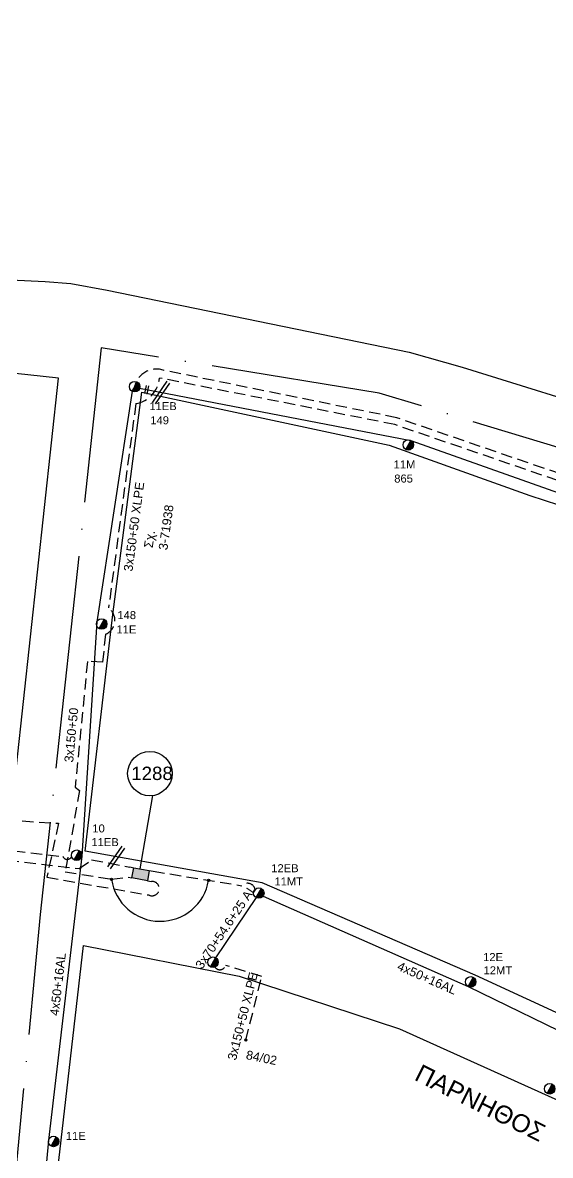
# Model space of a CAD drawing. Header units: millimetres. Extents: x -2591 to -1162, y 241 to 765.
# Drawn here: x -2421 to -2361.7, y 319.9 to 447.3 of the extents above; entities that cross this region are included whole.
import ezdxf
from ezdxf.enums import TextEntityAlignment as Align

# ---------------------------------------------------------------- set-up
doc = ezdxf.new("R2010")
doc.units = ezdxf.units.MM
doc.linetypes.add('ACAD_ISO04W100', pattern=[30, 24, -3, 0, -3])
doc.linetypes.add('DASHED', pattern=[19.05, 12.7, -6.35])
for name, color, linetype in [('3x150+50', 7, 'Continuous'), ('3x150+50 XLPE', 7, 'SYN_LINE'), ('4x16', 7, 'Continuous'), ('4x50+16AL', 7, 'Continuous'), ('Link Box 4 Διευθύνσεων', 7, 'Continuous'), ('TEXT ΚΑΛΩΔΙΩΝ', 7, 'Continuous'), ('Άγνωστα', 7, 'Continuous'), ('ΑΓΝΩΣΤΟ ΕΝΑΕΡΙΟ ΚΑΛΩΔΙΟ', 7, 'Continuous'), ('ΑΓΝΩΣΤΟ ΥΠΟΓΕΙΟ ΚΑΛΩΔΙΟ', 7, 'DASHED'), ('Μηχανική τομή', 7, 'Continuous'), ('Στύλος ΦΜ', 7, 'Continuous'), ('Στύλος ΦΜ @ 1', 7, 'Continuous'), ('Συνδέσεις', 7, 'Continuous'), ('Συνεστραμμένα ΧΤ   3x70+54.6+25 AL', 7, 'SYN_LINE'), ('Τομή', 7, 'Continuous'), ('ΥΠΟΒΑΘΡΟ ΔΕΗ', 7, 'Continuous'), ('Υπόβαθρο ΔΕΗ', 7, 'Continuous'), ('Υπόγεια Καλώδια Δικτύου ΧΤ   .15', 7, 'DASHED')]:
    doc.layers.add(name, color=color, linetype=linetype)
doc.styles.add('arial', font='arial.ttf')
doc.styles.get("Standard").update_dxf_attribs({"font": 'arial.ttf'})
doc.linetypes.add('SYN_LINE', pattern='A,0.5,-0.0001,["/\\/\\/\\/",Standard,S=0.1,R=0,X=0,Y=-0.05],-0.25', length=0.7501)

# ---------------------------------------------------------------- blocks, each defined once
blk = doc.blocks.new('ΥΠΑΡΧΩΝ ΤΣΙΜΕΝΤΕΝΙΟΣ ΣΤΥΛΟΣ')
at = {"layer": 'Στύλος ΦΜ'}
blk.add_hatch(color=256, dxfattribs=at).paths.add_polyline_path([(-1.29, -2.28, 0.574793), (2.62, 0, 0.268822), (1.3, 2.27)])
blk.add_line((-1.29, -2.28), (1.3, 2.27), dxfattribs=at)
blk.add_circle((0, 0), 2.62, dxfattribs=at)
at = {"layer": 'Στύλος ΦΜ', "flags": 4}
for tag, p in [('ΑΡΙΘΜΟΣ', (-4.68, 8.05)), ('ΤΥΠΟΣ', (-4.91, 3.03))]:
    blk.add_attdef(tag, p, '', height=4, dxfattribs=at)
blk = doc.blocks.new('LINK BOX 4 ΑΝΑΧΩΡΗΣΕΩΝ')
at = {"layer": 'Link Box 4 Διευθύνσεων', "ltscale": 40}
blk.add_hatch(color=256, dxfattribs=at).paths.add_polyline_path([(-3.54, 0), (-3.54, -4.67), (3.54, -4.67), (3.54, 0)])
for p, q in [((-3.54, 0), (-5.33, 0)), ((5.33, 0), (3.54, 0)), ((-3.54, -4.67), (-5.33, -4.67)), ((5.33, -4.67), (3.54, -4.67))]:
    blk.add_line(p, q, dxfattribs=at)
blk.add_lwpolyline([(-3.54, -4.67), (-3.54, 0), (3.54, 0), (3.54, -4.67)], close=True, dxfattribs=at)
blk = doc.blocks.new('ΤΟΜΗ')
at = {"layer": 'Τομή', "ltscale": 40}
for p, q in [((-0.03, -1.92), (-11.4, -1.92)), ((-0.03, -3.42), (-11.4, -3.42))]:
    blk.add_line(p, q, dxfattribs=at)
blk = doc.blocks.new('_ΣΥΝΔΕΣΗ')
at = {"layer": 'Συνδέσεις', "linetype": 'SYN_LINE', "ltscale": 40}
blk.add_hatch(color=256, dxfattribs=at).paths.add_polyline_path([(0.5, -0.01, 1), (-0.5, -0.01, 1)])
at = {"layer": 'Συνδέσεις'}
blk.add_circle((0, -0.01), 0.5, dxfattribs=at)
blk = doc.blocks.new('ΜΗΧΑΝΙΚΗ ΤΟΜΗ')
at = {"layer": 'Μηχανική τομή', "ltscale": 40}
for p, q in [((0, 0.76), (-3.79, 0.76)), ((0, -0.34), (-3.79, -0.34))]:
    blk.add_line(p, q, dxfattribs=at)

msp = doc.modelspace()

# ---------------------------------------------------------------- linework, layer by layer
at = {"layer": '3x150+50', "color": 133, "linetype": 'DASHED', "lineweight": -3, "ltscale": 0.1}
for points in [[(-2413.702, 375.477), (-2415.075, 361.358)], [(-2415.075, 361.358), (-2414.581, 360.976), (-2416.203, 351.823), (-2410.993, 350.978), (-2409.134, 351.21)]]:
    msp.add_lwpolyline(points, dxfattribs=at)
at = {"layer": '3x150+50 XLPE', "color": 5, "linetype": 'DASHED', "lineweight": -3, "ltscale": 0.1}
msp.add_lwpolyline([(-2327.949, 377.776), (-2325.964, 381.889), (-2338.692, 388.03), (-2351.525, 393.481), (-2378.931, 402.905), (-2405.062, 408.214), (-2405.062, 408.214, 0.4567311), (-2408.391, 406.399, 7.1828225)], format="xyb", dxfattribs=at)
at = {"layer": '3x150+50 XLPE', "color": 133, "linetype": 'DASHED', "lineweight": -3, "ltscale": 0.1}
for points in [[(-2328.495, 378.06), (-2326.866, 381.436), (-2339.022, 387.301), (-2351.812, 392.733), (-2379.146, 402.133), (-2405.595, 407.369, -0.3466956), (-2408.257, 404.5), (-2411.324, 381.509, -0.5846635), (-2411.669, 378.54), (-2412.002, 375.408), (-2413.702, 375.477)], [(-2395.893, 332.885), (-2394.09, 340.05), (-2398.137, 341.286, -0.6078663), (-2399.38, 341.092, 3.2061591)]]:
    msp.add_lwpolyline(points, format="xyb", dxfattribs=at)
at = {"layer": '4x16', "color": 6, "linetype": 'DASHED', "lineweight": -3, "ltscale": 0.1}
msp.add_lwpolyline([(-2423.693, 354.923, -0.5752816), (-2423.763, 354.001), (-2423.768, 353.654), (-2422.052, 353.441), (-2421.947, 354.162), (-2416.453, 353.544, 0.6571165), (-2415.476, 353.527, 8.0560373)], format="xyb", dxfattribs=at)
at = {"layer": '4x50+16AL', "color": 5, "linetype": 'Continuous', "lineweight": -3, "ltscale": 0.1}
msp.add_lwpolyline([(-2408.682, 405.887), (-2412.634, 379.935), (-2414.327, 353.594), (-2418.07, 321.63), (-2420.741, 292.883)], dxfattribs=at)
at = {"layer": '4x50+16AL', "color": 133, "linetype": 'Continuous', "lineweight": -3, "ltscale": 0.1}
msp.add_lwpolyline([(-2393.96, 349.08), (-2370.907, 338.92), (-2344.757, 326.155), (-2322.627, 310.553), (-2304.147, 295.254), (-2280.064, 269.953)], dxfattribs=at)
at = {"layer": 'ΑΓΝΩΣΤΟ ΕΝΑΕΡΙΟ ΚΑΛΩΔΙΟ', "color": 62, "linetype": 'Continuous', "lineweight": -3, "ltscale": 0.1}
msp.add_lwpolyline([(-2407.828, 406.225), (-2377.337, 400.352), (-2345.312, 388.969), (-2316.697, 375.28), (-2298.763, 364.965), (-2268.813, 348.468)], dxfattribs=at)
at = {"layer": 'ΑΓΝΩΣΤΟ ΥΠΟΓΕΙΟ ΚΑΛΩΔΙΟ', "color": 5, "linetype": 'DASHED', "lineweight": -3, "ltscale": 0.1}
msp.add_lwpolyline([(-2426.021, 352.234), (-2432.752, 352.759), (-2432.447, 358.281), (-2416.952, 357.273), (-2418.257, 351.198), (-2406.811, 349.213, 1.3339065), (-2406.511, 350.739, 0.9238135)], format="xyb", dxfattribs=at)
at = {"layer": 'ΑΓΝΩΣΤΟ ΥΠΟΓΕΙΟ ΚΑΛΩΔΙΟ', "color": 62, "linetype": 'DASHED', "lineweight": -3, "ltscale": 0.1}
msp.add_lwpolyline([(-2424.483, 354.98, -0.5299124), (-2424.513, 354.031), (-2424.548, 353.319), (-2414.62, 352.193), (-2413.223, 353.165), (-2408.928, 352.359)], format="xyb", dxfattribs=at)
at = {"layer": 'Συνεστραμμένα ΧΤ   3x70+54.6+25 AL', "color": 133, "linetype": 'SYN_LINE', "lineweight": -3, "ltscale": 10}
msp.add_lwpolyline([(-2394.725, 348.917), (-2399.289, 342.156)], dxfattribs=at)
at = {"layer": 'ΥΠΟΒΑΘΡΟ ΔΕΗ', "linetype": 'ACAD_ISO04W100', "lineweight": 30, "flags": 128}
msp.add_lwpolyline([(-2581.141, 758.187), (-2541.759, 714.967), (-2385.005, 661.277), (-2294.541, 600.032), (-2350.056, 396.261), (-2380.89, 405.676), (-2412.14, 410.774), (-2419.019, 347.031), (-2424.604, 288.141), (-2395.053, 280.604), (-2365.078, 264.993), (-2343.075, 249.271)], dxfattribs=at)
at = {"layer": 'ΥΠΟΒΑΘΡΟ ΔΕΗ', "lineweight": -3}
for points in [[(-2540.267, 428.627), (-2534.842, 409.425), (-2514.318, 414.003), (-2497.243, 416.536), (-2490.529, 417.603), (-2481.791, 418.445), (-2459.824, 420.223), (-2418.441, 418.224), (-2415.559, 418.014), (-2411.484, 417.261), (-2377.537, 410.288), (-2371.567, 408.573), (-2353.257, 402.889), (-2339.901, 447.526), (-2333.635, 468.133), (-2329.693, 482.191), (-2323.51, 505.587), (-2318.617, 523.84), (-2313.08, 545.161), (-2308.263, 564.351), (-2302.192, 587.824)], [(-2532.481, 399.717), (-2525.104, 374.909), (-2518.219, 350.58), (-2505.649, 352.621), (-2497.322, 354.261), (-2486.354, 355.262), (-2477.126, 356.628), (-2460.313, 357.668), (-2452.547, 358.228), (-2447.479, 358.228), (-2422.459, 356.421), (-2416.966, 407.364), (-2436.647, 409.487), (-2439.184, 409.965), (-2456.658, 410.572), (-2476.553, 409.451), (-2497.395, 407.563), (-2513.308, 404.514), (-2532.481, 399.717)], [(-2413.939, 354.144), (-2410.854, 380.75), (-2407.584, 405.774), (-2379.79, 399.816), (-2363.954, 394.161), (-2352.673, 390.491), (-2340.013, 385.114), (-2322.171, 376.505), (-2302.608, 365.922), (-2277.48, 348.052), (-2275.21, 308.129)], [(-2332.347, 319.895), (-2337.568, 323.8), (-2343.555, 327.558), (-2353.302, 332.412), (-2370.117, 340.201), (-2394.045, 350.572), (-2413.939, 354.144)], [(-2419.954, 292.884), (-2414.155, 343.521), (-2396.624, 340.084), (-2378.621, 334.153), (-2361.157, 326.267), (-2345.919, 319.056), (-2335.161, 311.95), (-2323.901, 303.255), (-2315.675, 295.841), (-2346.77, 259.821), (-2358.502, 268.38), (-2369.291, 274.042), (-2383.652, 281.455), (-2402.494, 288.556), (-2419.954, 292.884)]]:
    msp.add_lwpolyline(points, dxfattribs=at)
at = {"layer": 'ΥΠΟΒΑΘΡΟ ΔΕΗ', "lineweight": -3, "ltscale": 0.1}
msp.add_arc((-2405.526, 351.776), 5.525, 188.30401, 350.51334, dxfattribs=at)
at = {"layer": 'Υπόβαθρο ΔΕΗ', "lineweight": -3}
msp.add_lwpolyline([(-2407.787, 352.154), (-2406.365, 360.39)], dxfattribs=at)
msp.add_circle((-2406.677, 362.87), 2.5, dxfattribs=at)
at = {"layer": 'Υπόγεια Καλώδια Δικτύου ΧΤ   .15', "color": 133, "linetype": 'DASHED', "lineweight": -3, "ltscale": 0.1}
msp.add_lwpolyline([(-2406.305, 351.888), (-2396.335, 350.252, -0.6010612), (-2394.851, 349.846, -9.2786878)], format="xyb", dxfattribs=at)

# ---------------------------------------------------------------- block references
at = {"layer": 'Link Box 4 Διευθύνσεων', "lineweight": -3, "xscale": 0.2499999999999998, "yscale": 0.2499999999999998, "zscale": 0.2499999999999998, "rotation": 169.8216407827534}
msp.add_blockref('LINK BOX 4 ΑΝΑΧΩΡΗΣΕΩΝ', (-2407.823, 350.975), dxfattribs=at)
at = {"layer": 'Μηχανική τομή', "lineweight": -3, "xscale": 0.2499999999999676, "yscale": 0.2499999999999676, "zscale": 0.2499999999999676, "rotation": 258.7835591926275}
msp.add_blockref('ΜΗΧΑΝΙΚΗ ΤΟΜΗ', (-2407.159, 405.594), dxfattribs=at)
at = {"layer": 'Στύλος ΦΜ @ 1', "lineweight": -3, "ltscale": 40}
ref = msp.add_blockref('ΥΠΑΡΧΩΝ ΤΣΙΜΕΝΤΕΝΙΟΣ ΣΤΥΛΟΣ', (-2408.391, 406.399), dxfattribs=dict(at, xscale=0.2249999999999943, yscale=0.2249999999999943, zscale=0.2249999999999943))
ref.add_attrib('ΤΥΠΟΣ', '11EB', dxfattribs={"layer": 'Στύλος ΦΜ', "height": 0.9, "flags": 4}).set_placement((-2406.734, 403.483), align=Align.BOTTOM_LEFT)
ref.add_attrib('ΑΡΙΘΜΟΣ', '149', (-2406.628, 402.166), dxfattribs={"layer": 'Στύλος ΦΜ', "height": 0.9, "flags": 4})
ref = msp.add_blockref('ΥΠΑΡΧΩΝ ΤΣΙΜΕΝΤΕΝΙΟΣ ΣΤΥΛΟΣ', (-2377.629, 399.841), dxfattribs=dict(at, xscale=0.2249999999999943, yscale=0.2249999999999943, zscale=0.2249999999999943))
ref.add_attrib('ΤΥΠΟΣ', '11M', dxfattribs={"layer": 'Στύλος ΦΜ', "height": 0.9, "flags": 4}).set_placement((-2379.278, 396.926), align=Align.BOTTOM_LEFT)
ref.add_attrib('ΑΡΙΘΜΟΣ', '865', (-2379.208, 395.609), dxfattribs={"layer": 'Στύλος ΦΜ', "height": 0.9, "flags": 4})
ref = msp.add_blockref('ΥΠΑΡΧΩΝ ΤΣΙΜΕΝΤΕΝΙΟΣ ΣΤΥΛΟΣ', (-2412.095, 379.698), dxfattribs=dict(at, xscale=0.2249999999999943, yscale=0.2249999999999943, zscale=0.2249999999999943))
ref.add_attrib('ΤΥΠΟΣ', '11E', dxfattribs={"layer": 'Στύλος ΦΜ', "height": 0.9, "flags": 4}).set_placement((-2410.438, 378.366), align=Align.BOTTOM_LEFT)
ref.add_attrib('ΑΡΙΘΜΟΣ', '148', (-2410.332, 380.248), dxfattribs={"layer": 'Στύλος ΦΜ', "height": 0.9, "flags": 4})
ref = msp.add_blockref('ΥΠΑΡΧΩΝ ΤΣΙΜΕΝΤΕΝΙΟΣ ΣΤΥΛΟΣ', (-2414.908, 353.684), dxfattribs=dict(at, xscale=0.2249999999999943, yscale=0.2249999999999943, zscale=0.2249999999999943))
ref.add_attrib('ΤΥΠΟΣ', '11EB', dxfattribs={"layer": 'Στύλος ΦΜ', "height": 0.9, "flags": 4}).set_placement((-2413.251, 354.437), align=Align.BOTTOM_LEFT)
ref.add_attrib('ΑΡΙΘΜΟΣ', '10', (-2413.146, 356.249), dxfattribs={"layer": 'Στύλος ΦΜ', "height": 0.9, "flags": 4})
ref = msp.add_blockref('ΥΠΑΡΧΩΝ ΤΣΙΜΕΝΤΕΝΙΟΣ ΣΤΥΛΟΣ', (-2394.435, 349.429), dxfattribs=dict(at, xscale=0.2249999999999943, yscale=0.2249999999999943, zscale=0.2249999999999943))
ref.add_attrib('ΤΥΠΟΣ', '12EB', dxfattribs={"layer": 'Στύλος ΦΜ', "height": 0.9, "flags": 4}).set_placement((-2393.033, 351.503), align=Align.BOTTOM_LEFT)
ref.add_attrib('ΑΡΙΘΜΟΣ', '11MT', (-2392.672, 350.283), dxfattribs={"layer": 'Στύλος ΦΜ', "height": 0.9, "flags": 4})
at = {"layer": 'Στύλος ΦΜ @ 1', "lineweight": -3, "ltscale": 40, "xscale": 0.2249999999999943, "yscale": 0.2249999999999943, "zscale": 0.2249999999999943}
for p in [(-2399.582, 341.645), (-2361.735, 327.405)]:
    msp.add_blockref('ΥΠΑΡΧΩΝ ΤΣΙΜΕΝΤΕΝΙΟΣ ΣΤΥΛΟΣ', p, dxfattribs=at)
at = {"layer": 'Στύλος ΦΜ @ 1', "lineweight": -3, "ltscale": 40}
ref = msp.add_blockref('ΥΠΑΡΧΩΝ ΤΣΙΜΕΝΤΕΝΙΟΣ ΣΤΥΛΟΣ', (-2370.616, 339.433), dxfattribs=dict(at, xscale=0.2249999999999943, yscale=0.2249999999999943, zscale=0.2249999999999943))
ref.add_attrib('ΤΥΠΟΣ', '12E', dxfattribs={"layer": 'Στύλος ΦΜ', "height": 0.9, "flags": 4}).set_placement((-2369.215, 341.507), align=Align.BOTTOM_LEFT)
ref.add_attrib('ΑΡΙΘΜΟΣ', '12MT', (-2369.169, 340.287), dxfattribs={"layer": 'Στύλος ΦΜ', "height": 0.9, "flags": 4})
ref = msp.add_blockref('ΥΠΑΡΧΩΝ ΤΣΙΜΕΝΤΕΝΙΟΣ ΣΤΥΛΟΣ', (-2417.499, 321.482), dxfattribs=dict(at, xscale=0.2249999999999943, yscale=0.2249999999999943, zscale=0.2249999999999943))
ref.add_attrib('ΤΥΠΟΣ', '11E', dxfattribs={"layer": 'Στύλος ΦΜ', "height": 0.9, "flags": 4}).set_placement((-2416.129, 321.386), align=Align.BOTTOM_LEFT)
at = {"layer": 'Συνδέσεις', "lineweight": -3, "xscale": 0.25, "yscale": 0.25, "zscale": 0.25}
for p in [(-2410.993, 350.978), (-2400.076, 350.869), (-2395.892, 332.888)]:
    msp.add_blockref('_ΣΥΝΔΕΣΗ', p, dxfattribs=at)
at = {"layer": 'Τομή', "lineweight": -3, "xscale": 0.2499999999999996, "yscale": 0.2499999999999996, "zscale": 0.2499999999999996, "rotation": 55.59427874515659}
for p in [(-2405.177, 407.286), (-2410.239, 354.985)]:
    msp.add_blockref('ΤΟΜΗ', p, dxfattribs=at)

# ---------------------------------------------------------------- texts
at = {"layer": 'TEXT ΚΑΛΩΔΙΩΝ', "linetype": 'Continuous', "lineweight": -3, "ltscale": 0.1}
for s, rotation, p in [('3x150+50 XLPE', 82.40279, (-2408.469, 390.647)), ('3x150+50', 84.44581, (-2415.511, 367.204)), ('3x70+54.6+25 AL', 55.97506, (-2398.146, 345.638)), ('4x50+16AL', 83.32086, (-2417.023, 339.168)), ('4x50+16AL', 336.21677, (-2375.519, 339.86)), ('3x150+50 XLPE', 75.87295, (-2396.247, 335.576))]:
    msp.add_text(s, height=1, rotation=rotation, dxfattribs=at).set_placement(p, align=Align.MIDDLE_CENTER)
at = {"layer": 'Άγνωστα', "color": 7, "lineweight": -3}
note = msp.add_mtext_dynamic_manual_height_columns('Σχ. ', width=1.8, gutter_width=0, heights=[0.73, 0], dxfattribs=dict(at, insert=(-2407.612, 386.547), char_height=1, attachment_point=1, rotation=82))
for column, words in zip(note.columns.linked_columns, ['3-71938']):
    column.text = words
at = {"layer": 'Άγνωστα', "color": 7, "lineweight": -3, "insert": (-2408.768, 363.646), "char_height": 1.5, "width": 4.551914400963142e-14, "attachment_point": 1}
msp.add_mtext('1288', dxfattribs=at)
at = {"layer": 'Άγνωστα', "color": 7, "lineweight": -3, "insert": (-2395.738, 331.749), "char_height": 1, "attachment_point": 1, "rotation": 348.4504}
msp.add_mtext_dynamic_manual_height_columns('84/02', width=1.8, gutter_width=0, heights=[0.73], dxfattribs=at)
at = {"layer": 'ΥΠΟΒΑΘΡΟ ΔΕΗ', "lineweight": -3, "ltscale": 40, "insert": (-2376.176, 330.25), "char_height": 2, "width": 26.31339, "attachment_point": 1, "rotation": 333.51726, "style": 'arial'}
msp.add_mtext('ΠΑΡΝΗΘΟΣ', dxfattribs=at)

doc.saveas('drawing.dxf')
